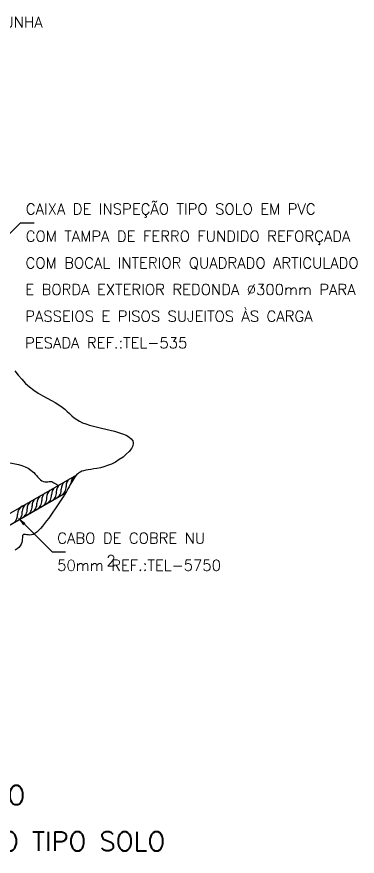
# Model space of a CAD drawing. Header units: millimetres. Extents: x -4972.4 to -4953.6, y -4734.8 to -4717.8.
# Drawn here: x -4959.9 to -4953.62, y -4734.82 to -4719.34 of the extents above; entities that cross this region are included whole.
import ezdxf
from ezdxf.enums import TextEntityAlignment as Align

# ---------------------------------------------------------------- set-up
doc = ezdxf.new("R2010")
doc.units = ezdxf.units.MM
doc.header["$LTSCALE"] = 10
doc.layers.add('Termotécnica', color=7, linetype='Continuous')
doc.styles.add('r140', font='romans.shx')
doc.styles.add('r80', font='romans.shx')

msp = doc.modelspace()

# ---------------------------------------------------------------- linework, layer by layer
at = {"layer": 'Termotécnica', "color": 2}
for p, q in [((-4960.904, -4724.22), (-4959.827, -4723.135)), ((-4959.827, -4723.135), (-4959.577, -4723.135)), ((-4960.482, -4728.759), (-4958.791, -4727.783)), ((-4960.482, -4728.972), (-4958.999, -4728.116)), ((-4959.845, -4728.605), (-4959.247, -4729.204)), ((-4959.247, -4729.204), (-4958.997, -4729.204))]:
    msp.add_line(p, q, dxfattribs=at)
msp.add_lwpolyline([(-4959.93, -4725.865), (-4959.869, -4725.945), (-4959.805, -4726.023), (-4959.735, -4726.098), (-4959.66, -4726.164), (-4959.581, -4726.224), (-4959.5, -4726.277), (-4959.418, -4726.325), (-4959.337, -4726.37), (-4959.259, -4726.412), (-4959.187, -4726.452), (-4959.121, -4726.493), (-4959.063, -4726.534), (-4959.012, -4726.575), (-4958.966, -4726.616), (-4958.923, -4726.656), (-4958.881, -4726.695), (-4958.838, -4726.732), (-4958.792, -4726.766), (-4958.742, -4726.796), (-4958.686, -4726.823), (-4958.624, -4726.847), (-4958.557, -4726.868), (-4958.486, -4726.887), (-4958.412, -4726.905), (-4958.335, -4726.923), (-4958.257, -4726.941), (-4958.177, -4726.96), (-4958.098, -4726.98), (-4958.021, -4727.002), (-4957.949, -4727.027), (-4957.884, -4727.055), (-4957.829, -4727.086), (-4957.787, -4727.121), (-4957.759, -4727.159), (-4957.749, -4727.202), (-4957.758, -4727.25), (-4957.784, -4727.301), (-4957.825, -4727.354), (-4957.878, -4727.406), (-4957.939, -4727.457), (-4958.007, -4727.505), (-4958.079, -4727.549), (-4958.151, -4727.585), (-4958.222, -4727.615), (-4958.291, -4727.637), (-4958.357, -4727.654), (-4958.42, -4727.667), (-4958.479, -4727.676), (-4958.533, -4727.684), (-4958.582, -4727.691), (-4958.627, -4727.699), (-4958.665, -4727.708), (-4958.698, -4727.719), (-4958.727, -4727.733), (-4958.752, -4727.748), (-4958.774, -4727.766), (-4958.794, -4727.786), (-4958.813, -4727.809), (-4958.831, -4727.834), (-4958.85, -4727.862), (-4958.869, -4727.893), (-4958.889, -4727.927), (-4958.91, -4727.963), (-4958.932, -4728.003), (-4958.957, -4728.045), (-4958.983, -4728.091), (-4959.013, -4728.139), (-4959.044, -4728.191), (-4959.079, -4728.244), (-4959.115, -4728.3), (-4959.152, -4728.356), (-4959.191, -4728.413), (-4959.231, -4728.471), (-4959.27, -4728.527), (-4959.309, -4728.582), (-4959.348, -4728.635), (-4959.386, -4728.685), (-4959.423, -4728.731), (-4959.459, -4728.773), (-4959.495, -4728.81), (-4959.53, -4728.841), (-4959.564, -4728.866), (-4959.596, -4728.883), (-4959.628, -4728.892), (-4959.659, -4728.895), (-4959.687, -4728.893), (-4959.713, -4728.889), (-4959.736, -4728.885), (-4959.756, -4728.882), (-4959.771, -4728.883), (-4959.782, -4728.889), (-4959.789, -4728.902), (-4959.792, -4728.921), (-4959.793, -4728.945), (-4959.795, -4728.973), (-4959.798, -4729.003), (-4959.805, -4729.034), (-4959.816, -4729.066), (-4959.834, -4729.096), (-4959.859, -4729.123), (-4959.891, -4729.149), (-4959.926, -4729.175)], dxfattribs=at)
at = {"layer": 'Termotécnica', "color": 1}
for centre, radius, start, end in [((-4958.723, -4727.944), 0.176, 130.2354, 180.2262), ((-4958.996, -4728.097), 0.172, 129.9077, 181.4872), ((-4959.155, -4728.012), 0.168, 295.3034, 5.0054), ((-4958.906, -4728.045), 0.172, 129.9077, 181.4872), ((-4958.816, -4727.993), 0.172, 129.9077, 181.4872), ((-4959.265, -4728.252), 0.172, 129.9077, 181.4872), ((-4959.424, -4728.167), 0.168, 295.3034, 5.0054), ((-4959.175, -4728.201), 0.172, 129.9077, 181.4872), ((-4959.334, -4728.116), 0.168, 295.3034, 5.0054), ((-4959.085, -4728.148), 0.172, 129.9077, 181.4872), ((-4959.244, -4728.064), 0.168, 295.3034, 5.0054), ((-4959.534, -4728.408), 0.172, 129.9077, 181.4872), ((-4959.693, -4728.323), 0.168, 295.3034, 5.0054), ((-4959.444, -4728.355), 0.172, 129.9077, 181.4872), ((-4959.603, -4728.271), 0.168, 295.3034, 5.0054), ((-4959.354, -4728.304), 0.172, 129.9077, 181.4872), ((-4959.513, -4728.22), 0.168, 295.3034, 5.0054), ((-4959.962, -4728.478), 0.168, 295.3034, 5.0054), ((-4959.713, -4728.513), 0.172, 116.2515, 181.4872), ((-4959.872, -4728.427), 0.168, 295.3034, 5.0054), ((-4959.623, -4728.459), 0.172, 129.9077, 181.4872), ((-4959.783, -4728.374), 0.168, 295.3034, 5.0054), ((-4960.052, -4728.532), 0.168, 295.3034, 5.0054)]:
    msp.add_arc(centre, radius, start, end, dxfattribs=at)
at = {"layer": 'Termotécnica', "color": 2}
msp.add_spline([(-4960.123, -4727.556), (-4959.636, -4727.698), (-4959.536, -4727.797), (-4959.457, -4727.879), (-4959.349, -4727.914), (-4959.252, -4727.909), (-4959.215, -4727.932), (-4959.168, -4727.956), (-4959.15, -4727.966), (-4959.136, -4727.982)], degree=3, dxfattribs=at)
msp.add_solid([(-4959.778, -4728.717), (-4959.735, -4728.675), (-4959.883, -4728.567)], dxfattribs=at)

# ---------------------------------------------------------------- texts
at = {"layer": 'Termotécnica', "color": 2, "ltscale": 1.6, "style": 'r80'}
msp.add_text('ABAÇADEIRA TIPO D COM CUNHA', height=0.2, dxfattribs=at).set_placement((-4963.766, -4719.539))
at = {"layer": 'Termotécnica', "color": 2, "style": 'r80'}
for s, p in [('CAIXA DE INSPEÇÃO TIPO SOLO EM PVC', (-4959.731, -4722.984)), ('COM TAMPA DE FERRO FUNDIDO REFORÇADA', (-4959.732, -4723.485)), ('COM BOCAL INTERIOR QUADRADO ARTICULADO', (-4959.735, -4723.977)), ('E BORDA EXTERIOR REDONDA %%c300mm PARA', (-4959.739, -4724.468)), ('PASSEIOS E PISOS SUJEITOS ÀS CARGA', (-4959.742, -4724.96)), ('PESADA REF.:TEL-535', (-4959.745, -4725.451)), ('CABO DE COBRE NU', (-4959.151, -4729.052)), ('50mm REF.:TEL-5750', (-4959.152, -4729.553)), ('2', (-4958.245, -4729.466))]:
    msp.add_text(s, height=0.2, dxfattribs=at).set_placement(p)
at = {"layer": 'Termotécnica', "color": 5, "style": 'r140'}
for s, p in [(' UTILIZAÇÃO', (-4961.135, -4733.971)), ('DA CAIXA DE INSPEÇÃO TIPO SOLO', (-4961.231, -4734.822))]:
    msp.add_text(s, height=0.35, dxfattribs=at).set_placement(p, align=Align.BOTTOM_CENTER)

doc.saveas('drawing.dxf')
